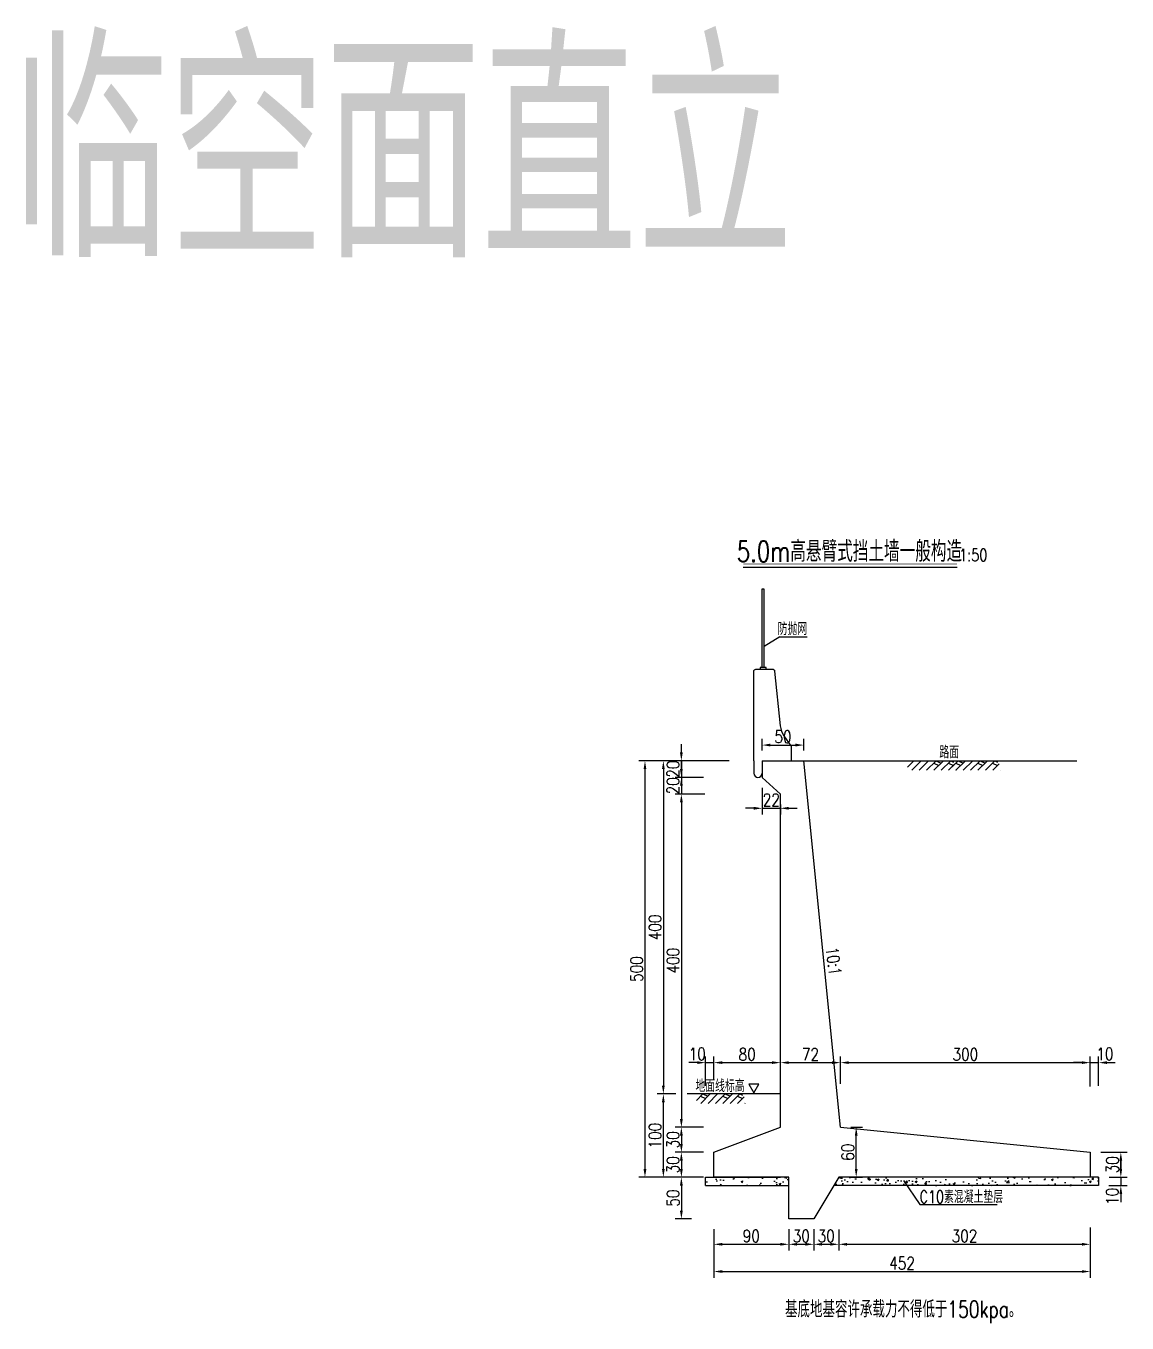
# Model space of a CAD drawing. Header units: millimetres. Extents: x -3117 to 3701, y -2325 to 2615.
# Drawn here: x 1426 to 2748, y 1058 to 2615 of the extents above; entities that cross this region are included whole.
import ezdxf
from ezdxf.enums import TextEntityAlignment as Align

# ---------------------------------------------------------------- set-up
doc = ezdxf.new("R2010")
doc.units = ezdxf.units.MM
for name, color, linetype in [('DIM', 7, 'Continuous'), ('lk', 1, 'Continuous'), ('TEXT', 7, 'Continuous'), ('TK', 6, 'Continuous'), ('文字', 7, 'Continuous'), ('标注', 4, 'Continuous'), ('钢筋', 6, 'Continuous')]:
    doc.layers.add(name, color=color, linetype=linetype)
doc.styles.add('standard5', font='simplex1.shx', dxfattribs={"width": 0.75, "bigfont": 'hztxt.shx'})
doc.styles.add('XGhz', font='simplex1.shx', dxfattribs={"width": 0.8, "bigfont": 'hztxt.shx'})
doc.styles.add('XGsz', font='simplex1.shx', dxfattribs={"width": 0.8, "bigfont": 'hztxt.shx'})
doc.dimstyles.new('STANDARD50', dxfattribs={"dimscale": 5, "dimtxt": 3, "dimasz": 2, "dimexe": 1.5, "dimexo": 2.5, "dimgap": 0.5, "dimtad": 1, "dimdec": 0, "dimrnd": 0.1, "dimzin": 0, "dimdsep": 46, "dimtxsty": 'XGsz', "dimcen": 0.09, "dimdle": 1, "dimclrd": 256, "dimclre": 256, "dimclrt": 256, "dimadec": 0, "dimazin": 0, "dimtfac": 1, "dimtdec": 0, "dimtix": 1, "dimtmove": 2, "dimatfit": 3, "dimfxl": 0, "dimtolj": 1, "dimtzin": 0, "dimlwd": -1, "dimlwe": -1, "dimarcsym": 0})

# ---------------------------------------------------------------- blocks, each defined once
blk = doc.blocks.new('*D49')
at = {"layer": 'DEFPOINTS', "color": 0}
for p in [(2239.1, 1732.9), (2169.5, 1232.9), (2239.1, 1232.9)]:
    blk.add_point(p, dxfattribs=at)
at = {"layer": '标注'}
for p, q in [((2226.6, 1732.9), (2162, 1732.9)), ((2169.5, 1722.9), (2169.5, 1242.9)), ((2226.6, 1232.9), (2162, 1232.9))]:
    blk.add_line(p, q, dxfattribs=at)
for points in [[(2167.8, 1722.9), (2171.2, 1722.9), (2169.5, 1732.9)], [(2167.8, 1242.9), (2171.2, 1242.9), (2169.5, 1232.9)]]:
    blk.add_solid(points, dxfattribs=at)
at = {"layer": '标注', "insert": (2159.5, 1482.9), "char_height": 15, "attachment_point": 5, "rotation": 90, "style": 'XGsz'}
blk.add_mtext('\\A1;500', dxfattribs=at)
blk = doc.blocks.new('*D39')
at = {"layer": 'DEFPOINTS', "color": 0}
for p in [(2252.2, 1712.9), (2213.2, 1692.9), (2253.8, 1692.9)]:
    blk.add_point(p, dxfattribs=at)
at = {"layer": '标注'}
for p, q in [((2213.2, 1722.9), (2213.2, 1732.9)), ((2239.7, 1712.9), (2205.7, 1712.9)), ((2213.2, 1712.9), (2213.2, 1692.9)), ((2241.3, 1692.9), (2205.7, 1692.9)), ((2213.2, 1682.9), (2213.2, 1672.9))]:
    blk.add_line(p, q, dxfattribs=at)
for points in [[(2211.5, 1722.9), (2214.9, 1722.9), (2213.2, 1712.9)], [(2211.5, 1682.9), (2214.9, 1682.9), (2213.2, 1692.9)]]:
    blk.add_solid(points, dxfattribs=at)
at = {"layer": '标注', "insert": (2203.2, 1702.9), "char_height": 15, "attachment_point": 5, "rotation": 90, "style": 'XGsz'}
blk.add_mtext('\\A1;20', dxfattribs=at)
blk = doc.blocks.new('*D38')
at = {"layer": 'DEFPOINTS', "color": 0}
for p in [(2249.4, 1732.9), (2213.2, 1712.9), (2252.2, 1712.9)]:
    blk.add_point(p, dxfattribs=at)
at = {"layer": '标注'}
for p, q in [((2213.2, 1742.9), (2213.2, 1752.9)), ((2236.9, 1732.9), (2205.7, 1732.9)), ((2213.2, 1732.9), (2213.2, 1712.9)), ((2239.7, 1712.9), (2205.7, 1712.9)), ((2213.2, 1702.9), (2213.2, 1692.9))]:
    blk.add_line(p, q, dxfattribs=at)
for points in [[(2211.5, 1742.9), (2214.9, 1742.9), (2213.2, 1732.9)], [(2211.5, 1702.9), (2214.9, 1702.9), (2213.2, 1712.9)]]:
    blk.add_solid(points, dxfattribs=at)
at = {"layer": '标注', "insert": (2203.2, 1722.9), "char_height": 15, "attachment_point": 5, "rotation": 90, "style": 'XGsz'}
blk.add_mtext('\\A1;20', dxfattribs=at)
blk = doc.blocks.new('*D37')
at = {"layer": 'DEFPOINTS', "color": 0}
for p in [(2252.2, 1175.7), (2342.2, 1175.7), (2342.2, 1152.4)]:
    blk.add_point(p, dxfattribs=at)
at = {"layer": '标注'}
for p, q in [((2252.2, 1163.2), (2252.2, 1144.9)), ((2342.2, 1163.2), (2342.2, 1144.9)), ((2262.2, 1152.4), (2332.2, 1152.4))]:
    blk.add_line(p, q, dxfattribs=at)
for points in [[(2262.2, 1154.1), (2262.2, 1150.8), (2252.2, 1152.4)], [(2332.2, 1154.1), (2332.2, 1150.8), (2342.2, 1152.4)]]:
    blk.add_solid(points, dxfattribs=at)
at = {"layer": '标注', "insert": (2297.2, 1162.4), "char_height": 15, "attachment_point": 5, "style": 'XGsz'}
blk.add_mtext('\\A1;90', dxfattribs=at)
blk = doc.blocks.new('*D36')
at = {"layer": 'DEFPOINTS', "color": 0}
for p in [(2332.2, 1370.5), (2252.2, 1337.1), (2332.2, 1332.6)]:
    blk.add_point(p, dxfattribs=at)
at = {"layer": '标注'}
for p, q in [((2252.2, 1349.6), (2252.2, 1378)), ((2262.2, 1370.5), (2322.2, 1370.5)), ((2332.2, 1345.1), (2332.2, 1378))]:
    blk.add_line(p, q, dxfattribs=at)
for points in [[(2262.2, 1372.2), (2262.2, 1368.9), (2252.2, 1370.5)], [(2322.2, 1372.2), (2322.2, 1368.9), (2332.2, 1370.5)]]:
    blk.add_solid(points, dxfattribs=at)
at = {"layer": '标注', "insert": (2292.2, 1380.5), "char_height": 15, "attachment_point": 5, "style": 'XGsz'}
blk.add_mtext('\\A1;80', dxfattribs=at)
blk = doc.blocks.new('*D48')
at = {"layer": 'DEFPOINTS', "color": 0}
for p in [(2704.2, 1185), (2252.2, 1183.2), (2704.2, 1119.7)]:
    blk.add_point(p, dxfattribs=at)
at = {"layer": '标注'}
for p, q in [((2252.2, 1170.7), (2252.2, 1112.2)), ((2704.2, 1172.5), (2704.2, 1112.2)), ((2262.2, 1119.7), (2694.2, 1119.7))]:
    blk.add_line(p, q, dxfattribs=at)
for points in [[(2262.2, 1121.4), (2262.2, 1118.1), (2252.2, 1119.7)], [(2694.2, 1121.4), (2694.2, 1118.1), (2704.2, 1119.7)]]:
    blk.add_solid(points, dxfattribs=at)
at = {"layer": '标注', "insert": (2478.2, 1129.7), "char_height": 15, "attachment_point": 5, "style": 'XGsz'}
blk.add_mtext('\\A1;452', dxfattribs=at)
blk = doc.blocks.new('*D41')
at = {"layer": 'DEFPOINTS', "color": 0}
for p in [(2191.6, 1332.9), (2218.9, 1332.9), (2218.9, 1232.9)]:
    blk.add_point(p, dxfattribs=at)
at = {"layer": '标注'}
for p, q in [((2206.4, 1332.9), (2184.1, 1332.9)), ((2191.6, 1242.9), (2191.6, 1322.9)), ((2206.4, 1232.9), (2184.1, 1232.9))]:
    blk.add_line(p, q, dxfattribs=at)
for points in [[(2189.9, 1322.9), (2193.2, 1322.9), (2191.6, 1332.9)], [(2189.9, 1242.9), (2193.2, 1242.9), (2191.6, 1232.9)]]:
    blk.add_solid(points, dxfattribs=at)
at = {"layer": '标注', "insert": (2181.6, 1282.9), "char_height": 15, "attachment_point": 5, "rotation": 90, "style": 'XGsz'}
blk.add_mtext('\\A1;100', dxfattribs=at)
blk = doc.blocks.new('*D40')
at = {"layer": 'DEFPOINTS', "color": 0}
for p in [(2252.2, 1692.9), (2213.2, 1292.9), (2252.2, 1292.9)]:
    blk.add_point(p, dxfattribs=at)
at = {"layer": '标注'}
for p, q in [((2239.7, 1692.9), (2205.7, 1692.9)), ((2213.2, 1682.9), (2213.2, 1302.9)), ((2239.7, 1292.9), (2205.7, 1292.9))]:
    blk.add_line(p, q, dxfattribs=at)
for points in [[(2211.5, 1682.9), (2214.9, 1682.9), (2213.2, 1692.9)], [(2211.5, 1302.9), (2214.9, 1302.9), (2213.2, 1292.9)]]:
    blk.add_solid(points, dxfattribs=at)
at = {"layer": '标注', "insert": (2203.2, 1492.9), "char_height": 15, "attachment_point": 5, "rotation": 90, "style": 'XGsz'}
blk.add_mtext('\\A1;400', dxfattribs=at)
blk = doc.blocks.new('*D44')
at = {"layer": 'DEFPOINTS', "color": 0}
for p in [(2252.2, 1262.9), (2213.2, 1232.9), (2252.2, 1232.9)]:
    blk.add_point(p, dxfattribs=at)
at = {"layer": '标注'}
for p, q in [((2239.7, 1262.9), (2205.7, 1262.9)), ((2213.2, 1252.9), (2213.2, 1242.9)), ((2239.7, 1232.9), (2205.7, 1232.9))]:
    blk.add_line(p, q, dxfattribs=at)
for points in [[(2211.5, 1252.9), (2214.9, 1252.9), (2213.2, 1262.9)], [(2211.5, 1242.9), (2214.9, 1242.9), (2213.2, 1232.9)]]:
    blk.add_solid(points, dxfattribs=at)
at = {"layer": '标注', "insert": (2203.2, 1247.9), "char_height": 15, "attachment_point": 5, "rotation": 90, "style": 'XGsz'}
blk.add_mtext('\\A1;30', dxfattribs=at)
blk = doc.blocks.new('*D43')
at = {"layer": 'DEFPOINTS', "color": 0}
for p in [(2237.7, 1232.9), (2213.2, 1182.9), (2237.7, 1182.9)]:
    blk.add_point(p, dxfattribs=at)
at = {"layer": '标注'}
for p, q in [((2225.2, 1232.9), (2205.7, 1232.9)), ((2213.2, 1222.9), (2213.2, 1192.9)), ((2225.2, 1182.9), (2205.7, 1182.9))]:
    blk.add_line(p, q, dxfattribs=at)
for points in [[(2211.5, 1222.9), (2214.9, 1222.9), (2213.2, 1232.9)], [(2211.5, 1192.9), (2214.9, 1192.9), (2213.2, 1182.9)]]:
    blk.add_solid(points, dxfattribs=at)
at = {"layer": '标注', "insert": (2203.2, 1207.9), "char_height": 15, "attachment_point": 5, "rotation": 90, "style": 'XGsz'}
blk.add_mtext('\\A1;50', dxfattribs=at)
blk = doc.blocks.new('*D42')
at = {"layer": 'DEFPOINTS', "color": 0}
for p in [(2233.8, 1292.9), (2213.2, 1262.9), (2221.4, 1262.9)]:
    blk.add_point(p, dxfattribs=at)
at = {"layer": '标注'}
for p, q in [((2221.3, 1292.9), (2205.7, 1292.9)), ((2213.2, 1282.9), (2213.2, 1272.9)), ((2208.9, 1262.9), (2205.7, 1262.9))]:
    blk.add_line(p, q, dxfattribs=at)
for points in [[(2211.5, 1282.9), (2214.9, 1282.9), (2213.2, 1292.9)], [(2211.5, 1272.9), (2214.9, 1272.9), (2213.2, 1262.9)]]:
    blk.add_solid(points, dxfattribs=at)
at = {"layer": '标注', "insert": (2203.2, 1277.9), "char_height": 15, "attachment_point": 5, "rotation": 90, "style": 'XGsz'}
blk.add_mtext('\\A1;30', dxfattribs=at)
blk = doc.blocks.new('*D46')
at = {"layer": 'DEFPOINTS', "color": 0}
for p in [(2704.2, 1370.5), (2404.2, 1332.7), (2704.2, 1329.2)]:
    blk.add_point(p, dxfattribs=at)
at = {"layer": '标注'}
for p, q in [((2404.2, 1345.2), (2404.2, 1378)), ((2414.2, 1370.5), (2694.2, 1370.5)), ((2704.2, 1341.7), (2704.2, 1378))]:
    blk.add_line(p, q, dxfattribs=at)
for points in [[(2414.2, 1372.2), (2414.2, 1368.9), (2404.2, 1370.5)], [(2694.2, 1372.2), (2694.2, 1368.9), (2704.2, 1370.5)]]:
    blk.add_solid(points, dxfattribs=at)
at = {"layer": '标注', "insert": (2554.2, 1380.5), "char_height": 15, "attachment_point": 5, "style": 'XGsz'}
blk.add_mtext('\\A1;300', dxfattribs=at)
blk = doc.blocks.new('*D45')
at = {"layer": 'DEFPOINTS', "color": 0}
for p in [(2402.2, 1182.7), (2704.2, 1183.2), (2704.2, 1152.4)]:
    blk.add_point(p, dxfattribs=at)
at = {"layer": '标注'}
for p, q in [((2402.2, 1170.2), (2402.2, 1144.9)), ((2704.2, 1170.7), (2704.2, 1144.9)), ((2412.2, 1152.4), (2694.2, 1152.4))]:
    blk.add_line(p, q, dxfattribs=at)
for points in [[(2412.2, 1154.1), (2412.2, 1150.8), (2402.2, 1152.4)], [(2694.2, 1154.1), (2694.2, 1150.8), (2704.2, 1152.4)]]:
    blk.add_solid(points, dxfattribs=at)
at = {"layer": '标注', "insert": (2553.2, 1162.4), "char_height": 15, "attachment_point": 5, "style": 'XGsz'}
blk.add_mtext('\\A1;302', dxfattribs=at)
blk = doc.blocks.new('*D50')
at = {"layer": 'DEFPOINTS', "color": 0}
for p in [(2342.2, 1182.9), (2372.2, 1182.9), (2372.2, 1152.4)]:
    blk.add_point(p, dxfattribs=at)
at = {"layer": '标注'}
for p, q in [((2342.2, 1170.4), (2342.2, 1144.9)), ((2372.2, 1170.4), (2372.2, 1144.9)), ((2352.2, 1152.4), (2362.2, 1152.4))]:
    blk.add_line(p, q, dxfattribs=at)
for points in [[(2352.2, 1154.1), (2352.2, 1150.8), (2342.2, 1152.4)], [(2362.2, 1154.1), (2362.2, 1150.8), (2372.2, 1152.4)]]:
    blk.add_solid(points, dxfattribs=at)
at = {"layer": '标注', "insert": (2357.2, 1162.4), "char_height": 15, "attachment_point": 5, "style": 'XGsz'}
blk.add_mtext('\\A1;30', dxfattribs=at)
blk = doc.blocks.new('*D51')
at = {"layer": 'DEFPOINTS', "color": 0}
for p in [(2372.2, 1182.9), (2402.2, 1178.1), (2402.2, 1152.4)]:
    blk.add_point(p, dxfattribs=at)
at = {"layer": '标注'}
for p, q in [((2372.2, 1170.4), (2372.2, 1144.9)), ((2402.2, 1165.6), (2402.2, 1144.9)), ((2382.2, 1152.4), (2392.2, 1152.4))]:
    blk.add_line(p, q, dxfattribs=at)
for points in [[(2382.2, 1154.1), (2382.2, 1150.8), (2372.2, 1152.4)], [(2392.2, 1154.1), (2392.2, 1150.8), (2402.2, 1152.4)]]:
    blk.add_solid(points, dxfattribs=at)
at = {"layer": '标注', "insert": (2387.2, 1162.4), "char_height": 15, "attachment_point": 5, "style": 'XGsz'}
blk.add_mtext('\\A1;30', dxfattribs=at)
blk = doc.blocks.new('*D47')
at = {"layer": 'DEFPOINTS', "color": 0}
for p in [(2404.2, 1370.5), (2332.2, 1332.6), (2404.2, 1332.7)]:
    blk.add_point(p, dxfattribs=at)
at = {"layer": '标注'}
for p, q in [((2332.2, 1345.1), (2332.2, 1378)), ((2342.2, 1370.5), (2394.2, 1370.5)), ((2404.2, 1345.2), (2404.2, 1378))]:
    blk.add_line(p, q, dxfattribs=at)
for points in [[(2342.2, 1372.2), (2342.2, 1368.9), (2332.2, 1370.5)], [(2394.2, 1372.2), (2394.2, 1368.9), (2404.2, 1370.5)]]:
    blk.add_solid(points, dxfattribs=at)
at = {"layer": '标注', "insert": (2368.2, 1380.5), "char_height": 15, "attachment_point": 5, "style": 'XGsz'}
blk.add_mtext('\\A1;72', dxfattribs=at)
blk = doc.blocks.new('*D52')
at = {"layer": 'DEFPOINTS', "color": 0}
for p in [(2704.2, 1262.9), (2714.2, 1232.9), (2740.9, 1232.9)]:
    blk.add_point(p, dxfattribs=at)
at = {"layer": '标注'}
for p, q in [((2716.7, 1262.9), (2748.4, 1262.9)), ((2740.9, 1252.9), (2740.9, 1242.9)), ((2726.7, 1232.9), (2748.4, 1232.9))]:
    blk.add_line(p, q, dxfattribs=at)
for points in [[(2739.2, 1252.9), (2742.5, 1252.9), (2740.9, 1262.9)], [(2739.2, 1242.9), (2742.5, 1242.9), (2740.9, 1232.9)]]:
    blk.add_solid(points, dxfattribs=at)
at = {"layer": '标注', "insert": (2730.9, 1247.9), "char_height": 15, "attachment_point": 5, "rotation": 90, "style": 'XGsz'}
blk.add_mtext('\\A1;30', dxfattribs=at)
blk = doc.blocks.new('*D55')
at = {"layer": 'DEFPOINTS', "color": 0}
for p in [(2282.9, 1732.9), (2191.6, 1332.9), (2216.1, 1332.9)]:
    blk.add_point(p, dxfattribs=at)
at = {"layer": '标注'}
for p, q in [((2270.4, 1732.9), (2184.1, 1732.9)), ((2191.6, 1722.9), (2191.6, 1342.9)), ((2203.6, 1332.9), (2184.1, 1332.9))]:
    blk.add_line(p, q, dxfattribs=at)
for points in [[(2189.9, 1722.9), (2193.2, 1722.9), (2191.6, 1732.9)], [(2189.9, 1342.9), (2193.2, 1342.9), (2191.6, 1332.9)]]:
    blk.add_solid(points, dxfattribs=at)
at = {"layer": '标注', "insert": (2181.6, 1532.9), "char_height": 15, "attachment_point": 5, "rotation": 90, "style": 'XGsz'}
blk.add_mtext('\\A1;400', dxfattribs=at)
blk = doc.blocks.new('*D83')
at = {"layer": 'DEFPOINTS', "color": 0}
for p in [(2252.2, 1370.5), (2252.2, 1342.7), (2242.2, 1330)]:
    blk.add_point(p, dxfattribs=at)
at = {"layer": '标注'}
for p, q in [((2232.2, 1370.5), (2222.2, 1370.5)), ((2242.2, 1342.5), (2242.2, 1378)), ((2242.2, 1370.5), (2252.2, 1370.5)), ((2252.2, 1355.2), (2252.2, 1378)), ((2262.2, 1370.5), (2272.2, 1370.5))]:
    blk.add_line(p, q, dxfattribs=at)
for points in [[(2232.2, 1372.2), (2232.2, 1368.9), (2242.2, 1370.5)], [(2262.2, 1372.2), (2262.2, 1368.9), (2252.2, 1370.5)]]:
    blk.add_solid(points, dxfattribs=at)
at = {"layer": '标注', "insert": (2232.3, 1381), "char_height": 15, "attachment_point": 5, "style": 'XGsz'}
blk.add_mtext('\\A1;10', dxfattribs=at)
blk = doc.blocks.new('*D84')
at = {"layer": 'DEFPOINTS', "color": 0}
for p in [(2714.2, 1370.5), (2704.2, 1330), (2714.2, 1330.1)]:
    blk.add_point(p, dxfattribs=at)
at = {"layer": '标注'}
for p, q in [((2694.2, 1370.5), (2684.2, 1370.5)), ((2704.2, 1342.5), (2704.2, 1378)), ((2704.2, 1370.5), (2714.2, 1370.5)), ((2714.2, 1342.6), (2714.2, 1378)), ((2724.2, 1370.5), (2734.2, 1370.5))]:
    blk.add_line(p, q, dxfattribs=at)
for points in [[(2694.2, 1372.2), (2694.2, 1368.9), (2704.2, 1370.5)], [(2724.2, 1372.2), (2724.2, 1368.9), (2714.2, 1370.5)]]:
    blk.add_solid(points, dxfattribs=at)
at = {"layer": '标注', "insert": (2721.8, 1381), "char_height": 15, "attachment_point": 5, "style": 'XGsz'}
blk.add_mtext('\\A1;10', dxfattribs=at)
blk = doc.blocks.new('*D85')
at = {"layer": 'DEFPOINTS', "color": 0}
for p in [(2404.2, 1292.9), (2423.1, 1292.9), (2402.2, 1232.9)]:
    blk.add_point(p, dxfattribs=at)
at = {"layer": '标注'}
for p, q in [((2416.7, 1292.9), (2430.6, 1292.9)), ((2423.1, 1242.9), (2423.1, 1282.9)), ((2414.7, 1232.9), (2430.6, 1232.9))]:
    blk.add_line(p, q, dxfattribs=at)
for points in [[(2421.5, 1282.9), (2424.8, 1282.9), (2423.1, 1292.9)], [(2421.5, 1242.9), (2424.8, 1242.9), (2423.1, 1232.9)]]:
    blk.add_solid(points, dxfattribs=at)
at = {"layer": '标注', "insert": (2413.1, 1262.9), "char_height": 15, "attachment_point": 5, "rotation": 90, "style": 'XGsz'}
blk.add_mtext('\\A1;60', dxfattribs=at)
blk = doc.blocks.new('*D93')
at = {"layer": 'DEFPOINTS', "color": 0}
for p in [(2310.2, 1712.9), (2332.2, 1692.9), (2332.2, 1675.9)]:
    blk.add_point(p, dxfattribs=at)
at = {"layer": '标注'}
for p, q in [((2310.2, 1700.4), (2310.2, 1668.4)), ((2300.2, 1675.9), (2290.2, 1675.9)), ((2310.2, 1675.9), (2332.2, 1675.9)), ((2332.2, 1680.4), (2332.2, 1668.4)), ((2342.2, 1675.9), (2352.2, 1675.9))]:
    blk.add_line(p, q, dxfattribs=at)
for points in [[(2300.2, 1677.6), (2300.2, 1674.2), (2310.2, 1675.9)], [(2342.2, 1677.6), (2342.2, 1674.2), (2332.2, 1675.9)]]:
    blk.add_solid(points, dxfattribs=at)
at = {"layer": '标注', "insert": (2321.2, 1685.9), "char_height": 15, "attachment_point": 5, "style": 'XGsz'}
blk.add_mtext('\\A1;22', dxfattribs=at)
blk = doc.blocks.new('*D92')
at = {"layer": 'DEFPOINTS', "color": 0}
for p in [(2360.2, 1751.8), (2310.2, 1732.9), (2360.2, 1732.9)]:
    blk.add_point(p, dxfattribs=at)
at = {"layer": '标注'}
for p, q in [((2310.2, 1745.4), (2310.2, 1759.3)), ((2320.2, 1751.8), (2350.2, 1751.8)), ((2360.2, 1745.4), (2360.2, 1759.3))]:
    blk.add_line(p, q, dxfattribs=at)
for points in [[(2320.2, 1753.5), (2320.2, 1750.1), (2310.2, 1751.8)], [(2350.2, 1753.5), (2350.2, 1750.1), (2360.2, 1751.8)]]:
    blk.add_solid(points, dxfattribs=at)
at = {"layer": '标注', "insert": (2335.2, 1761.8), "char_height": 15, "attachment_point": 5, "style": 'XGsz'}
blk.add_mtext('\\A1;50', dxfattribs=at)
blk = doc.blocks.new('*D102')
at = {"layer": 'DEFPOINTS', "color": 0}
for p in [(2721.1, 1232.9), (2713.8, 1222.9), (2740.9, 1222.9)]:
    blk.add_point(p, dxfattribs=at)
at = {"layer": '标注'}
for p, q in [((2740.9, 1242.9), (2740.9, 1252.9)), ((2733.6, 1232.9), (2748.4, 1232.9)), ((2740.9, 1232.9), (2740.9, 1222.9)), ((2726.3, 1222.9), (2748.4, 1222.9)), ((2740.9, 1212.9), (2740.9, 1202.9))]:
    blk.add_line(p, q, dxfattribs=at)
for points in [[(2739.2, 1242.9), (2742.5, 1242.9), (2740.9, 1232.9)], [(2739.2, 1212.9), (2742.5, 1212.9), (2740.9, 1222.9)]]:
    blk.add_solid(points, dxfattribs=at)
at = {"layer": '标注', "insert": (2730.6, 1210), "char_height": 15, "attachment_point": 5, "rotation": 90, "style": 'XGsz'}
blk.add_mtext('\\A1;10', dxfattribs=at)
blk = doc.blocks.new('A$C17E53992')
blk.add_line((-10, 0), (-10, -15))
blk.add_lwpolyline([(-10, 0), (-10, 107.5, -0.414214), (-7.5, 110), (12.4, 110, -0.383979), (14.9, 107.8), (21.8, 42, 0.126333), (26.2, 30.1), (34.6, 18.1, -0.152923), (35, 16.7), (35, 0)], format="xyb")
blk.add_arc((-5, -15), 5, 180, 0)

msp = doc.modelspace()

# ---------------------------------------------------------------- hatches: boundary and pattern name
at = {"layer": 'DIM'}
h = msp.add_hatch(dxfattribs=at)
h.set_pattern_fill('ANSI31', color=8, scale=50, style=0)
h.set_pattern_definition([(45, (2185.118, 2424.378), (-4.419417, 4.419417), [])])
edge = h.paths.add_edge_path()
edge.add_line((2541.3, 1732.9), (2484.7, 1732.9))
edge.add_line((2484.7, 1732.9), (2484.7, 1721.5))
edge.add_line((2484.7, 1721.5), (2543.3, 1721.5))
h = msp.add_hatch(dxfattribs=at)
h.set_pattern_fill('ANSI31', color=8, scale=50, style=0)
h.set_pattern_definition([(45, (2238.076, 2424.378), (-4.419417, 4.419417), [])])
edge = h.paths.add_edge_path()
edge.add_line((2594.3, 1732.9), (2537.6, 1732.9))
edge.add_line((2537.6, 1732.9), (2537.6, 1721.5))
edge.add_line((2537.6, 1721.5), (2596.2, 1721.5))
h = msp.add_hatch(dxfattribs=at)
h.set_pattern_fill('ANSI31', color=8, scale=50, style=0)
h.set_pattern_definition([(45, (1931.7766, 2024.378), (-4.419417, 4.419417), [])])
edge = h.paths.add_edge_path()
edge.add_line((2288, 1332.9), (2231.3, 1332.9))
edge.add_line((2231.3, 1332.9), (2231.3, 1321.5))
edge.add_line((2231.3, 1321.5), (2289.9, 1321.5))
at = {"layer": '钢筋'}
h = msp.add_hatch(dxfattribs=at)
h.set_pattern_fill('AR-CONC', color=8, scale=0.125, style=0)
h.set_pattern_definition([(50, (3965.902, -7056.485), (22.773084, -1.992386), [2.38125, -26.19375]), (355, (3965.902, -7056.485), (-4.405353, 23.88208), [1.905, -20.955]), (100.451, (3967.8, -7056.65), (18.36781, 21.889586), [2.02375, -22.26125]), (46.1842, (3965.902, -7050.135), (33.88488, -5.25529), [3.57187, -39.29062]), (96.6356, (3968.725, -7050.573), (29.67553, 30.9282), [3.03562, -33.39187]), (351.184, (3965.9, -7050.135), (29.67558, 30.92814), [2.8575, -31.4325]), (21, (3969.077, -7051.722), (18.95186, -12.78319), [2.38125, -26.19375]), (326, (3969.077, -7051.722), (7.725254, 23.023496), [1.905, -20.955]), (71.4514, (3970.656, -7052.788), (26.67706, 10.24036), [2.02375, -22.26125]), (37.5, (3965.902, -7056.485), (0.3860754, 10.56938), [0, -20.701, 0, -21.2725, 0, -21.034375]), (7.5, (3965.902, -7056.485), (8.352458, 12.522572), [0, -12.1285, 0, -20.22475, 0, -8.016875]), (327.5, (3958.821, -7056.485), (16.948824, -0.716093), [0, -7.9375, 0, -24.765, 0, -32.86125]), (317.5, (3955.646, -7056.485), (18.516148, 3.178311), [0, -10.31875, 0, -16.4465, 0, -23.33625])])
h.paths.add_polyline_path([(2342.2, 1232.9), (2252.2, 1232.9), (2242.2, 1232.9), (2242.2, 1222.9), (2342.2, 1222.9)])
h.paths.add_polyline_path([(2714.2, 1232.9), (2402.2, 1232.9), (2396.2, 1222.9), (2714.2, 1222.9)])

# ---------------------------------------------------------------- linework, layer by layer
for p, q in [((2312.7, 1939.1), (2309.8, 1939.1)), ((2309.8, 1939.1), (2309.8, 1844.9)), ((2312.7, 1844.9), (2312.7, 1939.1)), ((2331.5, 1881.7), (2312.7, 1870.3)), ((2331.5, 1881.7), (2364.2, 1881.7))]:
    msp.add_line(p, q)
msp.add_lwpolyline([(2307.9, 1842.9), (2315, 1842.9), (2315, 1844.9), (2307.9, 1844.9)], close=True)
at = {"layer": 'DIM', "color": 8}
for p, q in [((2360.2, 1732.9), (2687.9, 1732.9)), ((2516.2, 1730.1), (2522.2, 1727.3)), ((2518.9, 1732.9), (2525, 1730.1)), ((2533.8, 1730.1), (2539.9, 1727.3)), ((2536.6, 1732.9), (2539.9, 1731.4)), ((2542.6, 1730.1), (2548.6, 1727.3)), ((2545.4, 1732.9), (2551.4, 1730.1)), ((2569.1, 1730.1), (2575.1, 1727.3)), ((2571.9, 1732.9), (2577.9, 1730.1)), ((2586.8, 1730.1), (2592.8, 1727.3)), ((2589.6, 1732.9), (2592.9, 1731.4)), ((2236.3, 1330.1), (2242.3, 1327.3)), ((2239.1, 1332.9), (2245.1, 1330.1)), ((2262.8, 1330.1), (2268.8, 1327.3)), ((2265.6, 1332.9), (2271.6, 1330.1)), ((2280.5, 1330.1), (2286.5, 1327.3)), ((2283.3, 1332.9), (2286.6, 1331.4))]:
    msp.add_line(p, q, dxfattribs=at)
at = {"layer": 'lk'}
for p, q in [((2310.2, 1732.9), (2310.2, 1712.9)), ((2310.2, 1732.9), (2360.2, 1732.9)), ((2404.2, 1292.9), (2360.2, 1732.9)), ((2332.2, 1692.9), (2310.2, 1712.9)), ((2332.2, 1292.9), (2332.2, 1692.9)), ((2252.2, 1262.9), (2332.2, 1292.9)), ((2404.2, 1292.9), (2704.2, 1262.9)), ((2252.2, 1232.9), (2252.2, 1262.9)), ((2704.2, 1262.9), (2704.2, 1232.9)), ((2242.2, 1232.9), (2332.2, 1232.9)), ((2242.2, 1222.9), (2242.2, 1232.9)), ((2342.2, 1232.9), (2252.2, 1232.9)), ((2342.2, 1182.9), (2342.2, 1232.9)), ((2402.2, 1232.9), (2372.2, 1182.9)), ((2714.2, 1232.9), (2402.2, 1232.9)), ((2714.2, 1232.9), (2714.2, 1222.9)), ((2242.2, 1222.9), (2342.2, 1222.9)), ((2714.2, 1222.9), (2396.2, 1222.9)), ((2372.2, 1182.9), (2342.2, 1182.9))]:
    msp.add_line(p, q, dxfattribs=at)
at = {"layer": 'TK', "color": 7}
msp.add_line((2287.5, 1965.2), (2544.3, 1965.2), dxfattribs=at)
at = {"layer": '文字'}
for p, q in [((2479.8, 1229), (2499.4, 1200.3)), ((2499.4, 1200.3), (2592.3, 1200.3))]:
    msp.add_line(p, q, dxfattribs=at)
msp.add_lwpolyline([(2300.2, 1334.4), (2306.1, 1344.5), (2294.4, 1344.5)], close=True, dxfattribs=at)
at = {"layer": '标注', "color": 8}
msp.add_line((2332.1, 1332.9), (2220.1, 1332.9), dxfattribs=at)
at = {"layer": '钢筋', "const_width": 1}
msp.add_lwpolyline([(2287.5, 1969.1), (2544.3, 1969.1)], dxfattribs=at)

# ---------------------------------------------------------------- block references
msp.add_blockref('A$C17E53992', (2310.2, 1732.9))

# ---------------------------------------------------------------- texts
at = {"layer": 'TEXT', "width": 0.75}
for s, height, style, p in [('临空面直立', 250, 'XGhz', (1879, 2476.3)), ('5.0m高悬臂式挡土墙一般构造', 25, 'XGhz', (2415, 1985.6)), ('1:50', 15, 'XGsz', (2563.7, 1980))]:
    msp.add_text(s, height=height, dxfattribs=dict(at, style=style)).set_placement(p, align=Align.MIDDLE)
at = {"layer": '文字', "style": 'XGhz', "width": 0.75}
for s, p in [('防抛网', (2328.8, 1883.9)), ('路面', (2523, 1735.8)), ('地面线标高', (2230.1, 1335.1)), ('C10素混凝土垫层', (2499.2, 1201.9))]:
    msp.add_text(s, height=15, dxfattribs=at).set_placement(p)
at = {"layer": '文字', "style": 'XGsz', "width": 0.75}
msp.add_text('10:1', height=15, rotation=277.7657, dxfattribs=at).set_placement((2386.3, 1507.9))
at = {"layer": '文字', "color": 7, "style": 'standard5', "width": 0.75}
msp.add_text('基底地基容许承载力不得低于150kpa。', height=20, dxfattribs=at).set_placement((2479.6, 1072.3), align=Align.MIDDLE)

# ---------------------------------------------------------------- dimensions: what is measured, and where the dimension line sits
at = {"layer": '标注'}
for base, p1, p2, picture, middle in [((2360.2, 1751.8), (2310.2, 1732.9), (2360.2, 1732.9), '*D92', (2335.2, 1761.8)), ((2332.2, 1675.9), (2310.2, 1712.9), (2332.2, 1692.9), '*D93', (2321.2, 1685.9)), ((2332.2, 1370.5), (2252.2, 1337.1), (2332.2, 1332.6), '*D36', (2292.2, 1380.5)), ((2404.2, 1370.5), (2332.2, 1332.6), (2404.2, 1332.7), '*D47', (2368.2, 1380.5)), ((2704.2, 1370.5), (2404.2, 1332.7), (2704.2, 1329.2), '*D46', (2554.2, 1380.5)), ((2704.2, 1119.7), (2252.2, 1183.2), (2704.2, 1185), '*D48', (2478.2, 1129.7)), ((2342.2, 1152.4), (2252.2, 1175.7), (2342.2, 1175.7), '*D37', (2297.2, 1162.4)), ((2372.2, 1152.4), (2342.2, 1182.9), (2372.2, 1182.9), '*D50', (2357.2, 1162.4)), ((2402.2, 1152.4), (2372.2, 1182.9), (2402.2, 1178.1), '*D51', (2387.2, 1162.4)), ((2704.2, 1152.4), (2402.2, 1182.7), (2704.2, 1183.2), '*D45', (2553.2, 1162.4))]:
    dim = msp.add_linear_dim(base=base, p1=p1, p2=p2, dimstyle='STANDARD50', dxfattribs=at)
    dim.commit()
    dim.dimension.update_dxf_attribs({"geometry": picture, "text_midpoint": middle})
for base, p1, p2, picture, middle in [((2213.2, 1712.9), (2249.4, 1732.9), (2252.2, 1712.9), '*D38', (2203.2, 1722.9)), ((2169.5, 1232.9), (2239.1, 1732.9), (2239.1, 1232.9), '*D49', (2159.5, 1482.9)), ((2191.6, 1332.9), (2282.9, 1732.9), (2216.1, 1332.9), '*D55', (2181.6, 1532.9)), ((2213.2, 1692.9), (2252.2, 1712.9), (2253.8, 1692.9), '*D39', (2203.2, 1702.9)), ((2213.2, 1292.9), (2252.2, 1692.9), (2252.2, 1292.9), '*D40', (2203.2, 1492.9)), ((2191.6, 1332.9), (2218.9, 1232.9), (2218.9, 1332.9), '*D41', (2181.6, 1282.9)), ((2213.2, 1262.9), (2233.8, 1292.9), (2221.4, 1262.9), '*D42', (2203.2, 1277.9)), ((2423.1, 1292.9), (2402.2, 1232.9), (2404.2, 1292.9), '*D85', (2413.1, 1262.9)), ((2213.2, 1232.9), (2252.2, 1262.9), (2252.2, 1232.9), '*D44', (2203.2, 1247.9)), ((2740.9, 1232.9), (2704.2, 1262.9), (2714.2, 1232.9), '*D52', (2730.9, 1247.9)), ((2213.2, 1182.9), (2237.7, 1232.9), (2237.7, 1182.9), '*D43', (2203.2, 1207.9))]:
    dim = msp.add_linear_dim(base=base, p1=p1, p2=p2, angle=90, dimstyle='STANDARD50', dxfattribs=at)
    dim.commit()
    dim.dimension.update_dxf_attribs({"geometry": picture, "text_midpoint": middle})
for base, p1, p2, picture, middle in [((2252.2, 1370.5), (2242.2, 1330), (2252.2, 1342.7), '*D83', (2232.3, 1381)), ((2714.2, 1370.5), (2704.2, 1330), (2714.2, 1330.1), '*D84', (2721.8, 1381))]:
    dim = msp.add_linear_dim(base=base, p1=p1, p2=p2, dimstyle='STANDARD50', dxfattribs=at)
    dim.commit()
    dim.dimension.update_dxf_attribs({"geometry": picture, "text_midpoint": middle, "dimtype": 160})
dim = msp.add_linear_dim(base=(2740.9, 1222.9), p1=(2721.1, 1232.9), p2=(2713.8, 1222.9), angle=90, dimstyle='STANDARD50', dxfattribs=at)
dim.commit()
dim.dimension.update_dxf_attribs({"geometry": '*D102', "text_midpoint": (2730.6, 1210), "dimtype": 160})

doc.saveas('drawing.dxf')
